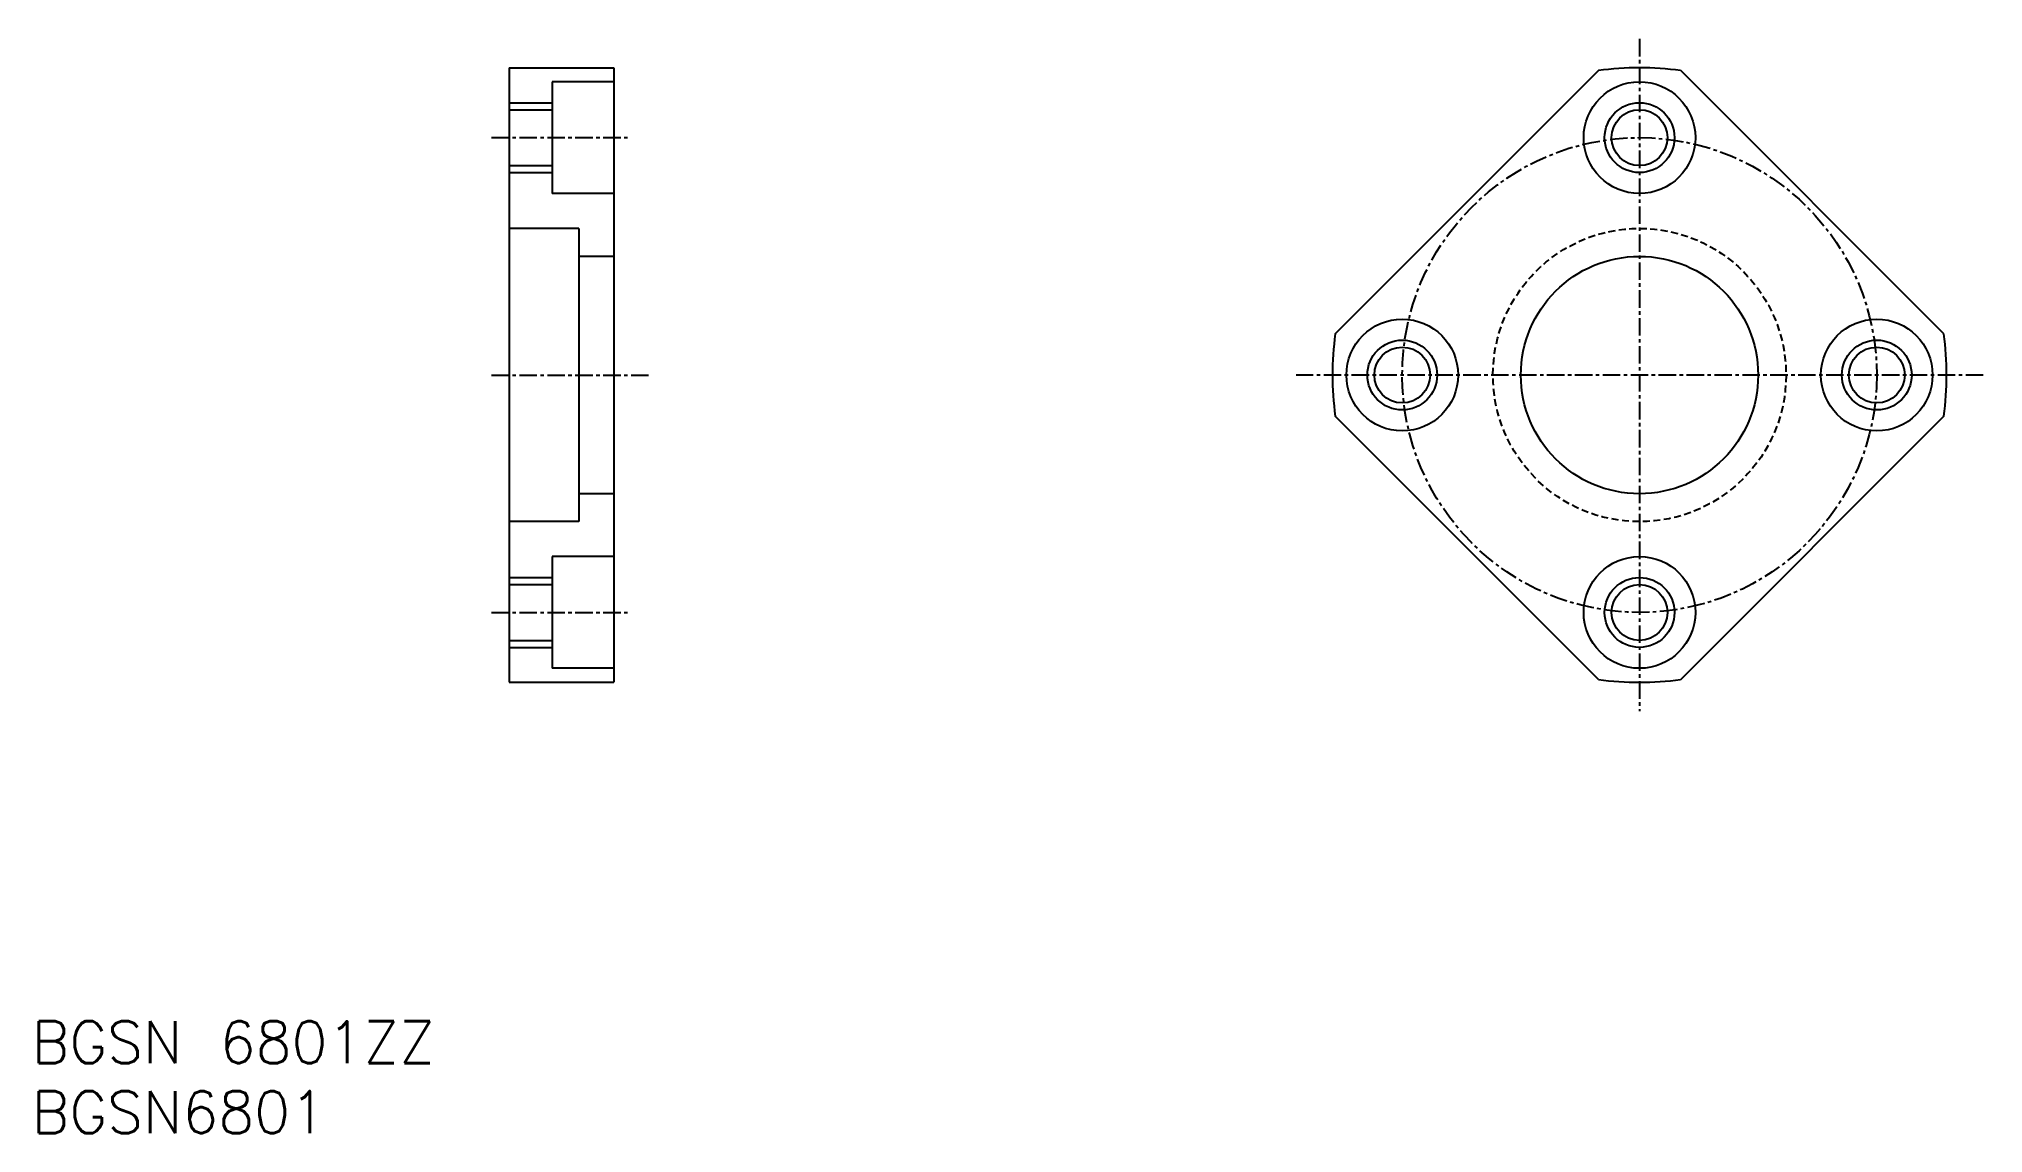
# Model space of a CAD drawing. Extents: x 45 to 185, y 37 to 116.
import ezdxf
from ezdxf.enums import TextEntityAlignment as Align

# ---------------------------------------------------------------- set-up
doc = ezdxf.new("R2010")
doc.units = 0
doc.linetypes.add('CENTER', pattern=[2, 1.25, -0.25, 0.25, -0.25])
doc.linetypes.add('DASHED', pattern=[0.75, 0.5, -0.25])
doc.layers.get('0').update_dxf_attribs({"linetype": 'CONTINUOUS'})
doc.layers.add('CENTER', color=1, linetype='CENTER')
doc.styles.get("Standard").update_dxf_attribs({"font": 'txt.shx', "bigfont": 'extfont.shx'})

msp = doc.modelspace()

# ---------------------------------------------------------------- linework, layer by layer
at = {"color": 7, "linetype": 'CONTINUOUS'}
for p, q in [((78.98, 113.58), (86.48, 113.58)), ((78.98, 113.58), (78.98, 69.58)), ((86.48, 113.58), (86.48, 69.58)), ((138.18, 94.53), (157.07, 113.42)), ((181.78, 94.53), (162.93, 113.38)), ((82.08, 112.58), (82.08, 104.58)), ((86.48, 112.58), (82.08, 112.58)), ((78.98, 110.58), (82.08, 110.58)), ((78.98, 106.58), (82.08, 106.58)), ((86.48, 104.58), (82.08, 104.58)), ((83.98, 102.08), (78.98, 102.08)), ((83.98, 102.08), (83.98, 81.08)), ((86.48, 100.08), (83.98, 100.08)), ((157.04, 69.78), (138.18, 88.64)), ((162.93, 69.78), (181.81, 88.66)), ((86.48, 83.08), (83.98, 83.08)), ((83.98, 81.08), (78.98, 81.08)), ((82.08, 78.58), (82.08, 70.58)), ((86.48, 78.58), (82.08, 78.58)), ((78.98, 76.58), (82.08, 76.58)), ((78.98, 72.58), (82.08, 72.58)), ((86.48, 70.58), (82.08, 70.58)), ((78.98, 69.58), (86.48, 69.58))]:
    msp.add_line(p, q, dxfattribs=at)
at = {"color": 3, "linetype": 'CONTINUOUS'}
for p, q in [((78.98, 111.08), (82.08, 111.08)), ((78.98, 106.08), (82.08, 106.08)), ((78.98, 77.08), (82.08, 77.08)), ((78.98, 72.08), (82.08, 72.08))]:
    msp.add_line(p, q, dxfattribs=at)
at = {"color": 7, "linetype": 'CONTINUOUS'}
for centre, radius in [((159.98, 108.58), 4), ((159.98, 108.58), 2), ((159.98, 91.58), 8.5), ((142.98, 91.58), 4), ((176.98, 91.58), 4), ((142.98, 91.58), 2), ((176.98, 91.58), 2), ((159.98, 74.58), 4), ((159.98, 74.58), 2)]:
    msp.add_circle(centre, radius, dxfattribs=at)
at = {"color": 3, "linetype": 'CONTINUOUS'}
for centre in [(159.98, 108.58), (142.98, 91.58), (176.98, 91.58), (159.98, 74.58)]:
    msp.add_circle(centre, 2.5, dxfattribs=at)
at = {"color": 3, "linetype": 'DASHED'}
msp.add_circle((159.98, 91.58), 10.5, dxfattribs=at)
at = {"color": 7, "linetype": 'CONTINUOUS'}
for start, end in [(82.3018, 97.6982), (172.3018, 187.6982), (352.3018, 7.6982), (262.3018, 277.6982)]:
    msp.add_arc((159.98, 91.58), 22, start, end, dxfattribs=at)
at = {"layer": 'CENTER', "color": 1, "linetype": 'CENTER'}
for p, q in [((159.98, 115.65), (159.98, 67.52)), ((77.73, 108.58), (87.66, 108.58)), ((77.73, 91.58), (89.22, 91.58)), ((184.6, 91.58), (135.37, 91.58)), ((77.73, 74.58), (87.66, 74.58))]:
    msp.add_line(p, q, dxfattribs=at)
msp.add_circle((159.98, 91.58), 17, dxfattribs=at)

# ---------------------------------------------------------------- texts
at = {"color": 7, "linetype": 'CONTINUOUS'}
for s, p in [('BGSN 6801ZZ', (44.78, 43.8)), ('BGSN6801', (44.78, 38.8))]:
    msp.add_text(s, height=3, dxfattribs=at).set_placement(p, align=Align.MIDDLE_LEFT)

doc.saveas('drawing.dxf')
